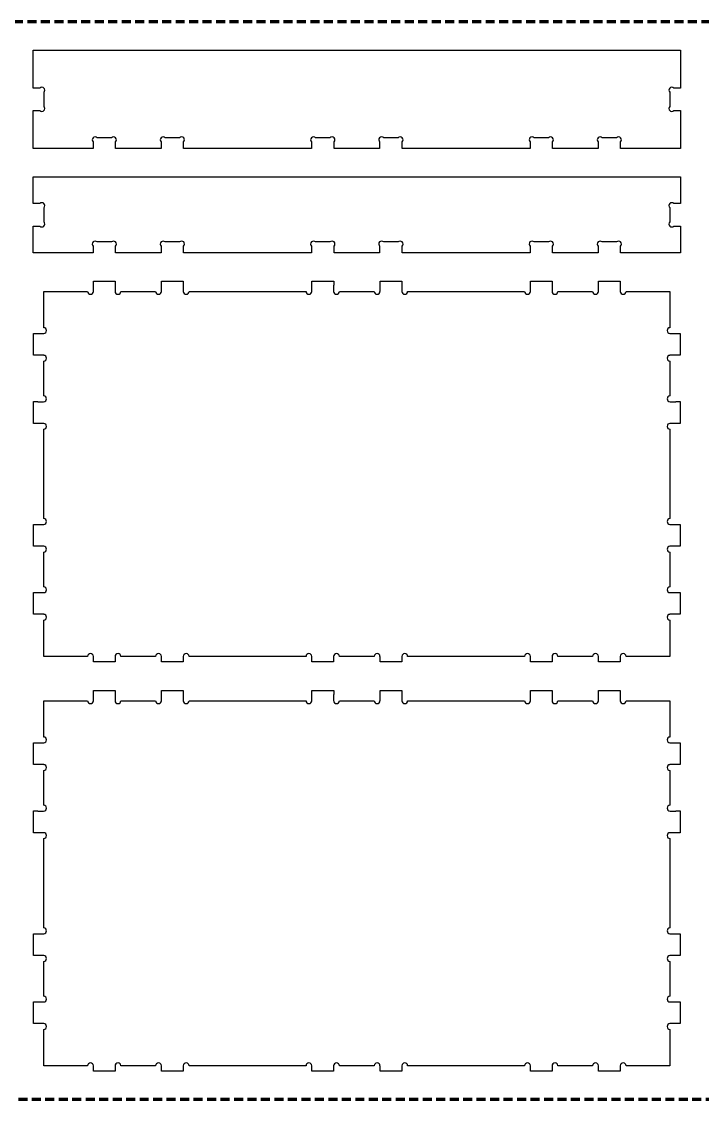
# Model space of a CAD drawing. Header units: inches. Extents: x 0 to 193, y 0 to 198.
# Drawn here: x 30.37 to 60.67, y 100.4 to 148.4 of the extents above; entities that cross this region are included whole.
import ezdxf

# ---------------------------------------------------------------- set-up
doc = ezdxf.new("R2010")
doc.units = ezdxf.units.IN
doc.header["$MEASUREMENT"] = 0
doc.linetypes.add('AI-Linetype-1', pattern=[0.6, 0.4, -0.2])
doc.layers.add('Layer 1', color=7, linetype='Continuous')

# ---------------------------------------------------------------- blocks, each defined once
blk = doc.blocks.new('block 2')
at = {"layer": 'Layer 1', "color": 1, "linetype": 'AI-Linetype-1', "lineweight": 120}
blk.add_lwpolyline([(0.025, 148.403), (96.023, 148.403), (96.023, 100.405), (0.025, 100.405), (0.025, 148.403)], dxfattribs=at)

msp = doc.modelspace()

# ---------------------------------------------------------------- linework, layer by layer
at = {"layer": 'Layer 1', "color": 7, "lineweight": 25}
for points, knots in [([(30.886, 147.125), (30.886, 147.125), (30.886, 145.438), (30.886, 145.438), (30.886, 145.438), (31.177, 145.438), (31.177, 145.438), (31.201, 145.463), (31.234, 145.478), (31.271, 145.478), (31.343, 145.478), (31.401, 145.421), (31.401, 145.349), (31.401, 145.313), (31.387, 145.281), (31.364, 145.258), (31.364, 145.258), (31.364, 144.619), (31.364, 144.619), (31.387, 144.596), (31.401, 144.564), (31.401, 144.528), (31.401, 144.456), (31.343, 144.398), (31.271, 144.398), (31.234, 144.398), (31.201, 144.413), (31.177, 144.438), (31.177, 144.438), (30.886, 144.438), (30.886, 144.438), (30.886, 144.438), (30.886, 142.751), (30.886, 142.751), (30.886, 142.751), (33.548, 142.751), (33.548, 142.751), (33.548, 142.751), (33.548, 143.043), (33.548, 143.043), (33.524, 143.066), (33.508, 143.1), (33.508, 143.137), (33.508, 143.209), (33.566, 143.267), (33.638, 143.267), (33.673, 143.267), (33.705, 143.253), (33.729, 143.23), (33.729, 143.23), (34.367, 143.23), (34.367, 143.23), (34.391, 143.253), (34.423, 143.267), (34.458, 143.267), (34.53, 143.267), (34.589, 143.209), (34.589, 143.137), (34.589, 143.1), (34.573, 143.066), (34.548, 143.043), (34.548, 143.043), (34.548, 142.751), (34.548, 142.751), (34.548, 142.751), (36.58, 142.751), (36.58, 142.751), (36.58, 142.751), (36.58, 143.043), (36.58, 143.043), (36.555, 143.066), (36.539, 143.1), (36.539, 143.137), (36.539, 143.209), (36.597, 143.267), (36.669, 143.267), (36.705, 143.267), (36.737, 143.253), (36.76, 143.23), (36.76, 143.23), (37.399, 143.23), (37.399, 143.23), (37.422, 143.253), (37.454, 143.267), (37.49, 143.267), (37.562, 143.267), (37.62, 143.209), (37.62, 143.137), (37.62, 143.1), (37.604, 143.066), (37.58, 143.043), (37.58, 143.043), (37.58, 142.751), (37.58, 142.751), (37.58, 142.751), (43.275, 142.751), (43.275, 142.751), (43.275, 142.751), (43.275, 143.043), (43.275, 143.043), (43.25, 143.066), (43.234, 143.1), (43.234, 143.137), (43.234, 143.209), (43.292, 143.267), (43.364, 143.267), (43.4, 143.267), (43.432, 143.253), (43.455, 143.23), (43.455, 143.23), (44.094, 143.23), (44.094, 143.23), (44.117, 143.253), (44.149, 143.267), (44.185, 143.267), (44.257, 143.267), (44.315, 143.209), (44.315, 143.137), (44.315, 143.1), (44.3, 143.066), (44.275, 143.043), (44.275, 143.043), (44.275, 142.751), (44.275, 142.751), (44.275, 142.751), (46.306, 142.751), (46.306, 142.751), (46.306, 142.751), (46.306, 143.043), (46.306, 143.043), (46.281, 143.066), (46.266, 143.1), (46.266, 143.137), (46.266, 143.209), (46.324, 143.267), (46.396, 143.267), (46.431, 143.267), (46.463, 143.253), (46.487, 143.23), (46.487, 143.23), (47.125, 143.23), (47.125, 143.23), (47.148, 143.253), (47.181, 143.267), (47.216, 143.267), (47.288, 143.267), (47.346, 143.209), (47.346, 143.137), (47.346, 143.1), (47.331, 143.066), (47.306, 143.043), (47.306, 143.043), (47.306, 142.751), (47.306, 142.751), (47.306, 142.751), (53.001, 142.751), (53.001, 142.751), (53.001, 142.751), (53.001, 143.043), (53.001, 143.043), (52.976, 143.066), (52.96, 143.1), (52.96, 143.137), (52.96, 143.209), (53.018, 143.267), (53.09, 143.267), (53.126, 143.267), (53.158, 143.253), (53.181, 143.23), (53.181, 143.23), (53.82, 143.23), (53.82, 143.23), (53.843, 143.253), (53.875, 143.267), (53.911, 143.267), (53.983, 143.267), (54.041, 143.209), (54.041, 143.137), (54.041, 143.1), (54.026, 143.066), (54.001, 143.043), (54.001, 143.043), (54.001, 142.751), (54.001, 142.751), (54.001, 142.751), (56.032, 142.751), (56.032, 142.751), (56.032, 142.751), (56.032, 143.043), (56.032, 143.043), (56.007, 143.066), (55.992, 143.1), (55.992, 143.137), (55.992, 143.209), (56.05, 143.267), (56.122, 143.267), (56.157, 143.267), (56.189, 143.253), (56.213, 143.23), (56.213, 143.23), (56.851, 143.23), (56.851, 143.23), (56.875, 143.253), (56.907, 143.267), (56.942, 143.267), (57.014, 143.267), (57.072, 143.209), (57.072, 143.137), (57.072, 143.1), (57.057, 143.066), (57.032, 143.043), (57.032, 143.043), (57.032, 142.751), (57.032, 142.751), (57.032, 142.751), (59.695, 142.751), (59.695, 142.751), (59.695, 142.751), (59.695, 144.438), (59.695, 144.438), (59.695, 144.438), (59.403, 144.438), (59.403, 144.438), (59.38, 144.413), (59.346, 144.398), (59.309, 144.398), (59.237, 144.398), (59.179, 144.456), (59.179, 144.528), (59.179, 144.563), (59.193, 144.595), (59.216, 144.619), (59.216, 144.619), (59.216, 145.257), (59.216, 145.257), (59.193, 145.281), (59.179, 145.313), (59.179, 145.348), (59.179, 145.42), (59.237, 145.478), (59.309, 145.478), (59.346, 145.478), (59.38, 145.463), (59.403, 145.438), (59.403, 145.438), (59.695, 145.438), (59.695, 145.438), (59.695, 145.438), (59.695, 147.125), (59.695, 147.125), (59.695, 147.125), (30.886, 147.125), (30.886, 147.125)], [0, 0, 0, 0, 1, 1, 1, 2, 2, 2, 3, 3, 3, 4, 4, 4, 5, 5, 5, 6, 6, 6, 7, 7, 7, 8, 8, 8, 9, 9, 9, 10, 10, 10, 11, 11, 11, 12, 12, 12, 13, 13, 13, 14, 14, 14, 15, 15, 15, 16, 16, 16, 17, 17, 17, 18, 18, 18, 19, 19, 19, 20, 20, 20, 21, 21, 21, 22, 22, 22, 23, 23, 23, 24, 24, 24, 25, 25, 25, 26, 26, 26, 27, 27, 27, 28, 28, 28, 29, 29, 29, 30, 30, 30, 31, 31, 31, 32, 32, 32, 33, 33, 33, 34, 34, 34, 35, 35, 35, 36, 36, 36, 37, 37, 37, 38, 38, 38, 39, 39, 39, 40, 40, 40, 41, 41, 41, 42, 42, 42, 43, 43, 43, 44, 44, 44, 45, 45, 45, 46, 46, 46, 47, 47, 47, 48, 48, 48, 49, 49, 49, 50, 50, 50, 51, 51, 51, 52, 52, 52, 53, 53, 53, 54, 54, 54, 55, 55, 55, 56, 56, 56, 57, 57, 57, 58, 58, 58, 59, 59, 59, 60, 60, 60, 61, 61, 61, 62, 62, 62, 63, 63, 63, 64, 64, 64, 65, 65, 65, 66, 66, 66, 67, 67, 67, 68, 68, 68, 69, 69, 69, 70, 70, 70, 71, 71, 71, 72, 72, 72, 73, 73, 73, 74, 74, 74, 75, 75, 75, 76, 76, 76, 77, 77, 77, 78, 78, 78, 79, 79, 79, 80, 80, 80, 81, 81, 81, 82, 82, 82, 83, 83, 83, 84, 84, 84, 84]), ([(30.886, 141.484), (30.886, 141.484), (30.886, 140.297), (30.886, 140.297), (30.886, 140.297), (31.177, 140.297), (31.177, 140.297), (31.201, 140.322), (31.234, 140.337), (31.271, 140.337), (31.343, 140.337), (31.401, 140.279), (31.401, 140.207), (31.401, 140.172), (31.387, 140.14), (31.364, 140.116), (31.364, 140.116), (31.364, 139.478), (31.364, 139.478), (31.387, 139.454), (31.401, 139.422), (31.401, 139.387), (31.401, 139.315), (31.343, 139.257), (31.271, 139.257), (31.234, 139.257), (31.201, 139.272), (31.177, 139.297), (31.177, 139.297), (30.886, 139.297), (30.886, 139.297), (30.886, 139.297), (30.886, 138.11), (30.886, 138.11), (30.886, 138.11), (33.548, 138.11), (33.548, 138.11), (33.548, 138.11), (33.548, 138.401), (33.548, 138.401), (33.524, 138.425), (33.508, 138.458), (33.508, 138.495), (33.508, 138.567), (33.566, 138.625), (33.638, 138.625), (33.673, 138.625), (33.705, 138.611), (33.729, 138.589), (33.729, 138.589), (34.367, 138.589), (34.367, 138.589), (34.391, 138.611), (34.423, 138.625), (34.458, 138.625), (34.53, 138.625), (34.589, 138.567), (34.589, 138.495), (34.589, 138.458), (34.573, 138.425), (34.548, 138.401), (34.548, 138.401), (34.548, 138.11), (34.548, 138.11), (34.548, 138.11), (36.58, 138.11), (36.58, 138.11), (36.58, 138.11), (36.58, 138.401), (36.58, 138.401), (36.555, 138.425), (36.539, 138.458), (36.539, 138.495), (36.539, 138.567), (36.597, 138.625), (36.669, 138.625), (36.705, 138.625), (36.737, 138.611), (36.76, 138.589), (36.76, 138.589), (37.399, 138.589), (37.399, 138.589), (37.422, 138.611), (37.454, 138.625), (37.49, 138.625), (37.562, 138.625), (37.62, 138.567), (37.62, 138.495), (37.62, 138.458), (37.604, 138.425), (37.58, 138.401), (37.58, 138.401), (37.58, 138.11), (37.58, 138.11), (37.58, 138.11), (43.275, 138.11), (43.275, 138.11), (43.275, 138.11), (43.275, 138.401), (43.275, 138.401), (43.25, 138.425), (43.234, 138.458), (43.234, 138.495), (43.234, 138.567), (43.292, 138.625), (43.364, 138.625), (43.4, 138.625), (43.432, 138.611), (43.455, 138.589), (43.455, 138.589), (44.094, 138.589), (44.094, 138.589), (44.117, 138.611), (44.149, 138.625), (44.185, 138.625), (44.257, 138.625), (44.315, 138.567), (44.315, 138.495), (44.315, 138.458), (44.3, 138.425), (44.275, 138.401), (44.275, 138.401), (44.275, 138.11), (44.275, 138.11), (44.275, 138.11), (46.306, 138.11), (46.306, 138.11), (46.306, 138.11), (46.306, 138.401), (46.306, 138.401), (46.281, 138.425), (46.266, 138.458), (46.266, 138.495), (46.266, 138.567), (46.324, 138.625), (46.396, 138.625), (46.431, 138.625), (46.463, 138.611), (46.487, 138.589), (46.487, 138.589), (47.125, 138.589), (47.125, 138.589), (47.148, 138.611), (47.181, 138.625), (47.216, 138.625), (47.288, 138.625), (47.346, 138.567), (47.346, 138.495), (47.346, 138.458), (47.331, 138.425), (47.306, 138.401), (47.306, 138.401), (47.306, 138.11), (47.306, 138.11), (47.306, 138.11), (53.001, 138.11), (53.001, 138.11), (53.001, 138.11), (53.001, 138.401), (53.001, 138.401), (52.976, 138.425), (52.96, 138.458), (52.96, 138.495), (52.96, 138.567), (53.018, 138.625), (53.09, 138.625), (53.126, 138.625), (53.158, 138.611), (53.181, 138.589), (53.181, 138.589), (53.82, 138.589), (53.82, 138.589), (53.843, 138.611), (53.875, 138.625), (53.911, 138.625), (53.983, 138.625), (54.041, 138.567), (54.041, 138.495), (54.041, 138.458), (54.026, 138.425), (54.001, 138.401), (54.001, 138.401), (54.001, 138.11), (54.001, 138.11), (54.001, 138.11), (56.032, 138.11), (56.032, 138.11), (56.032, 138.11), (56.032, 138.401), (56.032, 138.401), (56.007, 138.425), (55.992, 138.458), (55.992, 138.495), (55.992, 138.567), (56.05, 138.625), (56.122, 138.625), (56.157, 138.625), (56.189, 138.611), (56.213, 138.589), (56.213, 138.589), (56.851, 138.589), (56.851, 138.589), (56.875, 138.611), (56.907, 138.625), (56.942, 138.625), (57.014, 138.625), (57.072, 138.567), (57.072, 138.495), (57.072, 138.458), (57.057, 138.425), (57.032, 138.401), (57.032, 138.401), (57.032, 138.11), (57.032, 138.11), (57.032, 138.11), (59.695, 138.11), (59.695, 138.11), (59.695, 138.11), (59.695, 139.297), (59.695, 139.297), (59.695, 139.297), (59.403, 139.297), (59.403, 139.297), (59.38, 139.272), (59.346, 139.257), (59.309, 139.257), (59.237, 139.257), (59.179, 139.314), (59.179, 139.386), (59.179, 139.422), (59.193, 139.454), (59.216, 139.477), (59.216, 139.477), (59.216, 140.116), (59.216, 140.116), (59.193, 140.139), (59.179, 140.171), (59.179, 140.207), (59.179, 140.279), (59.237, 140.337), (59.309, 140.337), (59.346, 140.337), (59.38, 140.322), (59.403, 140.297), (59.403, 140.297), (59.695, 140.297), (59.695, 140.297), (59.695, 140.297), (59.695, 141.484), (59.695, 141.484), (59.695, 141.484), (30.886, 141.484), (30.886, 141.484)], [0, 0, 0, 0, 1, 1, 1, 2, 2, 2, 3, 3, 3, 4, 4, 4, 5, 5, 5, 6, 6, 6, 7, 7, 7, 8, 8, 8, 9, 9, 9, 10, 10, 10, 11, 11, 11, 12, 12, 12, 13, 13, 13, 14, 14, 14, 15, 15, 15, 16, 16, 16, 17, 17, 17, 18, 18, 18, 19, 19, 19, 20, 20, 20, 21, 21, 21, 22, 22, 22, 23, 23, 23, 24, 24, 24, 25, 25, 25, 26, 26, 26, 27, 27, 27, 28, 28, 28, 29, 29, 29, 30, 30, 30, 31, 31, 31, 32, 32, 32, 33, 33, 33, 34, 34, 34, 35, 35, 35, 36, 36, 36, 37, 37, 37, 38, 38, 38, 39, 39, 39, 40, 40, 40, 41, 41, 41, 42, 42, 42, 43, 43, 43, 44, 44, 44, 45, 45, 45, 46, 46, 46, 47, 47, 47, 48, 48, 48, 49, 49, 49, 50, 50, 50, 51, 51, 51, 52, 52, 52, 53, 53, 53, 54, 54, 54, 55, 55, 55, 56, 56, 56, 57, 57, 57, 58, 58, 58, 59, 59, 59, 60, 60, 60, 61, 61, 61, 62, 62, 62, 63, 63, 63, 64, 64, 64, 65, 65, 65, 66, 66, 66, 67, 67, 67, 68, 68, 68, 69, 69, 69, 70, 70, 70, 71, 71, 71, 72, 72, 72, 73, 73, 73, 74, 74, 74, 75, 75, 75, 76, 76, 76, 77, 77, 77, 78, 78, 78, 79, 79, 79, 80, 80, 80, 81, 81, 81, 82, 82, 82, 83, 83, 83, 84, 84, 84, 84]), ([(33.564, 136.842), (33.564, 136.842), (33.564, 136.382), (33.564, 136.382), (33.564, 136.382), (33.562, 136.382), (33.562, 136.382), (33.559, 136.313), (33.502, 136.259), (33.432, 136.259), (33.362, 136.259), (33.306, 136.313), (33.303, 136.382), (33.303, 136.382), (31.353, 136.382), (31.353, 136.382), (31.353, 136.382), (31.353, 134.77), (31.353, 134.77), (31.422, 134.767), (31.477, 134.71), (31.477, 134.641), (31.477, 134.571), (31.422, 134.514), (31.353, 134.511), (31.353, 134.511), (31.353, 134.509), (31.353, 134.509), (31.353, 134.509), (30.893, 134.509), (30.893, 134.509), (30.893, 134.509), (30.893, 133.541), (30.893, 133.541), (30.893, 133.541), (31.353, 133.541), (31.353, 133.541), (31.353, 133.541), (31.353, 133.539), (31.353, 133.539), (31.422, 133.535), (31.477, 133.479), (31.477, 133.409), (31.477, 133.339), (31.422, 133.283), (31.353, 133.279), (31.353, 133.279), (31.353, 131.734), (31.353, 131.734), (31.422, 131.73), (31.477, 131.674), (31.477, 131.604), (31.477, 131.532), (31.419, 131.474), (31.347, 131.474), (31.347, 131.474), (31.107, 131.474), (31.107, 131.474), (31.097, 131.474), (31.087, 131.476), (31.077, 131.478), (31.076, 131.478), (31.075, 131.478), (31.074, 131.478), (31.074, 131.478), (30.893, 131.478), (30.893, 131.478), (30.893, 131.478), (30.893, 130.509), (30.893, 130.509), (30.893, 130.509), (31.353, 130.509), (31.353, 130.509), (31.353, 130.509), (31.353, 130.508), (31.353, 130.508), (31.422, 130.504), (31.477, 130.448), (31.477, 130.378), (31.477, 130.308), (31.422, 130.251), (31.353, 130.248), (31.353, 130.248), (31.353, 126.268), (31.353, 126.268), (31.422, 126.265), (31.477, 126.208), (31.477, 126.138), (31.477, 126.068), (31.422, 126.012), (31.353, 126.009), (31.353, 126.009), (31.353, 126.007), (31.353, 126.007), (31.353, 126.007), (30.893, 126.007), (30.893, 126.007), (30.893, 126.007), (30.893, 125.038), (30.893, 125.038), (30.893, 125.038), (31.353, 125.038), (31.353, 125.038), (31.353, 125.038), (31.353, 125.036), (31.353, 125.036), (31.422, 125.033), (31.477, 124.977), (31.477, 124.907), (31.477, 124.837), (31.422, 124.78), (31.353, 124.777), (31.353, 124.777), (31.353, 123.231), (31.353, 123.231), (31.422, 123.228), (31.477, 123.172), (31.477, 123.102), (31.477, 123.03), (31.419, 122.972), (31.347, 122.972), (31.347, 122.972), (31.107, 122.972), (31.107, 122.972), (31.097, 122.972), (31.087, 122.973), (31.077, 122.976), (31.076, 122.976), (31.075, 122.975), (31.074, 122.975), (31.074, 122.975), (30.893, 122.975), (30.893, 122.975), (30.893, 122.975), (30.893, 122.007), (30.893, 122.007), (30.893, 122.007), (31.353, 122.007), (31.353, 122.007), (31.353, 122.007), (31.353, 122.005), (31.353, 122.005), (31.422, 122.002), (31.477, 121.945), (31.477, 121.875), (31.477, 121.805), (31.422, 121.749), (31.353, 121.746), (31.353, 121.746), (31.353, 120.134), (31.353, 120.134), (31.353, 120.134), (33.303, 120.134), (33.303, 120.134), (33.306, 120.203), (33.362, 120.258), (33.432, 120.258), (33.502, 120.258), (33.559, 120.203), (33.562, 120.134), (33.562, 120.134), (33.564, 120.134), (33.564, 120.134), (33.564, 120.134), (33.564, 119.884), (33.564, 119.884), (33.564, 119.884), (34.529, 119.884), (34.529, 119.884), (34.529, 119.885), (34.529, 119.886), (34.529, 119.888), (34.529, 119.888), (34.529, 120.128), (34.529, 120.128), (34.529, 120.2), (34.587, 120.258), (34.659, 120.258), (34.729, 120.258), (34.785, 120.203), (34.788, 120.134), (34.788, 120.134), (36.334, 120.134), (36.334, 120.134), (36.337, 120.203), (36.394, 120.258), (36.464, 120.258), (36.534, 120.258), (36.59, 120.203), (36.593, 120.134), (36.593, 120.134), (36.595, 120.134), (36.595, 120.134), (36.595, 120.134), (36.595, 119.884), (36.595, 119.884), (36.595, 119.884), (37.564, 119.884), (37.564, 119.884), (37.564, 119.884), (37.564, 120.134), (37.564, 120.134), (37.564, 120.134), (37.566, 120.134), (37.566, 120.134), (37.569, 120.203), (37.625, 120.258), (37.695, 120.258), (37.765, 120.258), (37.822, 120.203), (37.825, 120.134), (37.825, 120.134), (43.029, 120.134), (43.029, 120.134), (43.032, 120.203), (43.089, 120.258), (43.159, 120.258), (43.229, 120.258), (43.285, 120.203), (43.288, 120.134), (43.288, 120.134), (43.29, 120.134), (43.29, 120.134), (43.29, 120.134), (43.29, 119.884), (43.29, 119.884), (43.29, 119.884), (44.255, 119.884), (44.255, 119.884), (44.255, 119.885), (44.255, 119.886), (44.255, 119.888), (44.255, 119.888), (44.255, 120.128), (44.255, 120.128), (44.255, 120.2), (44.313, 120.258), (44.385, 120.258), (44.455, 120.258), (44.511, 120.203), (44.515, 120.134), (44.515, 120.134), (46.06, 120.134), (46.06, 120.134), (46.063, 120.203), (46.12, 120.258), (46.19, 120.258), (46.26, 120.258), (46.317, 120.203), (46.32, 120.134), (46.32, 120.134), (46.321, 120.134), (46.321, 120.134), (46.321, 120.134), (46.321, 119.884), (46.321, 119.884), (46.321, 119.884), (47.29, 119.884), (47.29, 119.884), (47.29, 119.884), (47.29, 120.134), (47.29, 120.134), (47.29, 120.134), (47.292, 120.134), (47.292, 120.134), (47.295, 120.203), (47.351, 120.258), (47.421, 120.258), (47.491, 120.258), (47.548, 120.203), (47.551, 120.134), (47.551, 120.134), (52.755, 120.134), (52.755, 120.134), (52.759, 120.203), (52.815, 120.258), (52.885, 120.258), (52.955, 120.258), (53.012, 120.203), (53.015, 120.134), (53.015, 120.134), (53.017, 120.134), (53.017, 120.134), (53.017, 120.134), (53.017, 119.884), (53.017, 119.884), (53.017, 119.884), (53.982, 119.884), (53.982, 119.884), (53.982, 119.885), (53.982, 119.886), (53.982, 119.888), (53.982, 119.888), (53.982, 120.128), (53.982, 120.128), (53.982, 120.2), (54.039, 120.258), (54.111, 120.258), (54.181, 120.258), (54.238, 120.203), (54.241, 120.134), (54.241, 120.134), (55.787, 120.134), (55.787, 120.134), (55.79, 120.203), (55.847, 120.258), (55.917, 120.258), (55.987, 120.258), (56.043, 120.203), (56.046, 120.134), (56.046, 120.134), (56.048, 120.134), (56.048, 120.134), (56.048, 120.134), (56.048, 119.884), (56.048, 119.884), (56.048, 119.884), (57.017, 119.884), (57.017, 119.884), (57.017, 119.884), (57.017, 120.134), (57.017, 120.134), (57.017, 120.134), (57.018, 120.134), (57.018, 120.134), (57.021, 120.203), (57.078, 120.258), (57.148, 120.258), (57.218, 120.258), (57.275, 120.203), (57.278, 120.134), (57.278, 120.134), (59.227, 120.134), (59.227, 120.134), (59.227, 120.134), (59.227, 121.746), (59.227, 121.746), (59.158, 121.749), (59.103, 121.805), (59.103, 121.875), (59.103, 121.945), (59.158, 122.002), (59.227, 122.005), (59.227, 122.005), (59.227, 122.007), (59.227, 122.007), (59.227, 122.007), (59.687, 122.007), (59.687, 122.007), (59.687, 122.007), (59.687, 122.975), (59.687, 122.975), (59.687, 122.975), (59.507, 122.975), (59.507, 122.975), (59.505, 122.975), (59.504, 122.976), (59.503, 122.976), (59.493, 122.973), (59.483, 122.972), (59.473, 122.972), (59.473, 122.972), (59.233, 122.972), (59.233, 122.972), (59.161, 122.972), (59.103, 123.03), (59.103, 123.102), (59.103, 123.172), (59.158, 123.228), (59.227, 123.231), (59.227, 123.231), (59.227, 124.777), (59.227, 124.777), (59.158, 124.78), (59.103, 124.837), (59.103, 124.907), (59.103, 124.977), (59.158, 125.033), (59.227, 125.036), (59.227, 125.036), (59.227, 125.038), (59.227, 125.038), (59.227, 125.038), (59.687, 125.038), (59.687, 125.038), (59.687, 125.038), (59.687, 126.007), (59.687, 126.007), (59.687, 126.007), (59.227, 126.007), (59.227, 126.007), (59.227, 126.007), (59.227, 126.009), (59.227, 126.009), (59.158, 126.012), (59.103, 126.068), (59.103, 126.138), (59.103, 126.208), (59.158, 126.265), (59.227, 126.268), (59.227, 126.268), (59.227, 130.248), (59.227, 130.248), (59.158, 130.251), (59.103, 130.308), (59.103, 130.378), (59.103, 130.448), (59.158, 130.504), (59.227, 130.508), (59.227, 130.508), (59.227, 130.509), (59.227, 130.509), (59.227, 130.509), (59.687, 130.509), (59.687, 130.509), (59.687, 130.509), (59.687, 131.478), (59.687, 131.478), (59.687, 131.478), (59.507, 131.478), (59.507, 131.478), (59.505, 131.478), (59.504, 131.478), (59.503, 131.478), (59.493, 131.476), (59.483, 131.474), (59.473, 131.474), (59.473, 131.474), (59.233, 131.474), (59.233, 131.474), (59.161, 131.474), (59.103, 131.532), (59.103, 131.604), (59.103, 131.674), (59.158, 131.73), (59.227, 131.734), (59.227, 131.734), (59.227, 133.279), (59.227, 133.279), (59.158, 133.283), (59.103, 133.339), (59.103, 133.409), (59.103, 133.479), (59.158, 133.535), (59.227, 133.539), (59.227, 133.539), (59.227, 133.541), (59.227, 133.541), (59.227, 133.541), (59.687, 133.541), (59.687, 133.541), (59.687, 133.541), (59.687, 134.509), (59.687, 134.509), (59.687, 134.509), (59.227, 134.509), (59.227, 134.509), (59.227, 134.509), (59.227, 134.511), (59.227, 134.511), (59.158, 134.514), (59.103, 134.571), (59.103, 134.641), (59.103, 134.71), (59.158, 134.767), (59.227, 134.77), (59.227, 134.77), (59.227, 136.382), (59.227, 136.382), (59.227, 136.382), (57.278, 136.382), (57.278, 136.382), (57.274, 136.313), (57.218, 136.259), (57.148, 136.259), (57.078, 136.259), (57.022, 136.313), (57.018, 136.382), (57.018, 136.382), (57.017, 136.382), (57.017, 136.382), (57.017, 136.382), (57.017, 136.842), (57.017, 136.842), (57.017, 136.842), (56.048, 136.842), (56.048, 136.842), (56.048, 136.842), (56.048, 136.382), (56.048, 136.382), (56.048, 136.382), (56.046, 136.382), (56.046, 136.382), (56.043, 136.313), (55.986, 136.259), (55.917, 136.259), (55.847, 136.259), (55.79, 136.313), (55.787, 136.382), (55.787, 136.382), (54.241, 136.382), (54.241, 136.382), (54.238, 136.313), (54.181, 136.259), (54.111, 136.259), (54.039, 136.259), (53.982, 136.316), (53.982, 136.388), (53.982, 136.388), (53.982, 136.628), (53.982, 136.628), (53.982, 136.639), (53.983, 136.649), (53.985, 136.658), (53.985, 136.659), (53.985, 136.661), (53.985, 136.662), (53.985, 136.662), (53.985, 136.842), (53.985, 136.842), (53.985, 136.842), (53.017, 136.842), (53.017, 136.842), (53.017, 136.842), (53.017, 136.382), (53.017, 136.382), (53.017, 136.382), (53.015, 136.382), (53.015, 136.382), (53.012, 136.313), (52.955, 136.259), (52.885, 136.259), (52.815, 136.259), (52.759, 136.313), (52.756, 136.382), (52.756, 136.382), (47.551, 136.382), (47.551, 136.382), (47.548, 136.313), (47.491, 136.259), (47.421, 136.259), (47.352, 136.259), (47.295, 136.313), (47.292, 136.382), (47.292, 136.382), (47.291, 136.382), (47.291, 136.382), (47.291, 136.382), (47.291, 136.842), (47.291, 136.842), (47.291, 136.842), (46.322, 136.842), (46.322, 136.842), (46.322, 136.842), (46.322, 136.382), (46.322, 136.382), (46.322, 136.382), (46.32, 136.382), (46.32, 136.382), (46.316, 136.313), (46.26, 136.259), (46.19, 136.259), (46.12, 136.259), (46.064, 136.313), (46.06, 136.382), (46.06, 136.382), (44.515, 136.382), (44.515, 136.382), (44.511, 136.313), (44.455, 136.259), (44.385, 136.259), (44.313, 136.259), (44.255, 136.316), (44.255, 136.388), (44.255, 136.388), (44.255, 136.628), (44.255, 136.628), (44.255, 136.639), (44.257, 136.649), (44.259, 136.659), (44.259, 136.659), (44.259, 136.842), (44.259, 136.842), (44.259, 136.842), (43.291, 136.842), (43.291, 136.842), (43.291, 136.842), (43.291, 136.382), (43.291, 136.382), (43.291, 136.382), (43.288, 136.382), (43.288, 136.382), (43.285, 136.313), (43.228, 136.259), (43.159, 136.259), (43.089, 136.259), (43.032, 136.313), (43.029, 136.382), (43.029, 136.382), (37.825, 136.382), (37.825, 136.382), (37.822, 136.313), (37.765, 136.259), (37.695, 136.259), (37.625, 136.259), (37.569, 136.313), (37.566, 136.382), (37.566, 136.382), (37.564, 136.382), (37.564, 136.382), (37.564, 136.382), (37.564, 136.842), (37.564, 136.842), (37.564, 136.842), (36.595, 136.842), (36.595, 136.842), (36.595, 136.842), (36.595, 136.382), (36.595, 136.382), (36.595, 136.382), (36.593, 136.382), (36.593, 136.382), (36.59, 136.313), (36.534, 136.259), (36.464, 136.259), (36.394, 136.259), (36.337, 136.313), (36.334, 136.382), (36.334, 136.382), (34.788, 136.382), (34.788, 136.382), (34.785, 136.313), (34.729, 136.259), (34.659, 136.259), (34.587, 136.259), (34.529, 136.316), (34.529, 136.388), (34.529, 136.388), (34.529, 136.628), (34.529, 136.628), (34.529, 136.639), (34.53, 136.649), (34.533, 136.659), (34.533, 136.659), (34.533, 136.842), (34.533, 136.842), (34.533, 136.842), (33.564, 136.842), (33.564, 136.842), (33.564, 136.842), (33.564, 136.842), (33.564, 136.842)], [0, 0, 0, 0, 1, 1, 1, 2, 2, 2, 3, 3, 3, 4, 4, 4, 5, 5, 5, 6, 6, 6, 7, 7, 7, 8, 8, 8, 9, 9, 9, 10, 10, 10, 11, 11, 11, 12, 12, 12, 13, 13, 13, 14, 14, 14, 15, 15, 15, 16, 16, 16, 17, 17, 17, 18, 18, 18, 19, 19, 19, 20, 20, 20, 21, 21, 21, 22, 22, 22, 23, 23, 23, 24, 24, 24, 25, 25, 25, 26, 26, 26, 27, 27, 27, 28, 28, 28, 29, 29, 29, 30, 30, 30, 31, 31, 31, 32, 32, 32, 33, 33, 33, 34, 34, 34, 35, 35, 35, 36, 36, 36, 37, 37, 37, 38, 38, 38, 39, 39, 39, 40, 40, 40, 41, 41, 41, 42, 42, 42, 43, 43, 43, 44, 44, 44, 45, 45, 45, 46, 46, 46, 47, 47, 47, 48, 48, 48, 49, 49, 49, 50, 50, 50, 51, 51, 51, 52, 52, 52, 53, 53, 53, 54, 54, 54, 55, 55, 55, 56, 56, 56, 57, 57, 57, 58, 58, 58, 59, 59, 59, 60, 60, 60, 61, 61, 61, 62, 62, 62, 63, 63, 63, 64, 64, 64, 65, 65, 65, 66, 66, 66, 67, 67, 67, 68, 68, 68, 69, 69, 69, 70, 70, 70, 71, 71, 71, 72, 72, 72, 73, 73, 73, 74, 74, 74, 75, 75, 75, 76, 76, 76, 77, 77, 77, 78, 78, 78, 79, 79, 79, 80, 80, 80, 81, 81, 81, 82, 82, 82, 83, 83, 83, 84, 84, 84, 85, 85, 85, 86, 86, 86, 87, 87, 87, 88, 88, 88, 89, 89, 89, 90, 90, 90, 91, 91, 91, 92, 92, 92, 93, 93, 93, 94, 94, 94, 95, 95, 95, 96, 96, 96, 97, 97, 97, 98, 98, 98, 99, 99, 99, 100, 100, 100, 101, 101, 101, 102, 102, 102, 103, 103, 103, 104, 104, 104, 105, 105, 105, 106, 106, 106, 107, 107, 107, 108, 108, 108, 109, 109, 109, 110, 110, 110, 111, 111, 111, 112, 112, 112, 113, 113, 113, 114, 114, 114, 115, 115, 115, 116, 116, 116, 117, 117, 117, 118, 118, 118, 119, 119, 119, 120, 120, 120, 121, 121, 121, 122, 122, 122, 123, 123, 123, 124, 124, 124, 125, 125, 125, 126, 126, 126, 127, 127, 127, 128, 128, 128, 129, 129, 129, 130, 130, 130, 131, 131, 131, 132, 132, 132, 133, 133, 133, 134, 134, 134, 135, 135, 135, 136, 136, 136, 137, 137, 137, 138, 138, 138, 139, 139, 139, 140, 140, 140, 141, 141, 141, 142, 142, 142, 143, 143, 143, 144, 144, 144, 145, 145, 145, 146, 146, 146, 147, 147, 147, 148, 148, 148, 149, 149, 149, 150, 150, 150, 151, 151, 151, 152, 152, 152, 153, 153, 153, 154, 154, 154, 155, 155, 155, 156, 156, 156, 157, 157, 157, 158, 158, 158, 159, 159, 159, 160, 160, 160, 161, 161, 161, 162, 162, 162, 163, 163, 163, 164, 164, 164, 165, 165, 165, 166, 166, 166, 167, 167, 167, 168, 168, 168, 169, 169, 169, 170, 170, 170, 171, 171, 171, 172, 172, 172, 173, 173, 173, 174, 174, 174, 175, 175, 175, 176, 176, 176, 177, 177, 177, 178, 178, 178, 179, 179, 179, 180, 180, 180, 181, 181, 181, 182, 182, 182, 183, 183, 183, 184, 184, 184, 185, 185, 185, 186, 186, 186, 187, 187, 187, 188, 188, 188, 189, 189, 189, 190, 190, 190, 191, 191, 191, 192, 192, 192, 193, 193, 193, 194, 194, 194, 195, 195, 195, 196, 196, 196, 197, 197, 197, 198, 198, 198, 199, 199, 199, 200, 200, 200, 201, 201, 201, 202, 202, 202, 203, 203, 203, 204, 204, 204, 205, 205, 205, 206, 206, 206, 207, 207, 207, 208, 208, 208, 209, 209, 209, 210, 210, 210, 211, 211, 211, 212, 212, 212, 213, 213, 213, 214, 214, 214, 215, 215, 215, 216, 216, 216, 217, 217, 217, 217]), ([(33.564, 118.616), (33.564, 118.616), (33.564, 118.156), (33.564, 118.156), (33.564, 118.156), (33.562, 118.156), (33.562, 118.156), (33.559, 118.087), (33.502, 118.032), (33.432, 118.032), (33.362, 118.032), (33.306, 118.087), (33.303, 118.156), (33.303, 118.156), (31.353, 118.156), (31.353, 118.156), (31.353, 118.156), (31.353, 116.544), (31.353, 116.544), (31.422, 116.541), (31.477, 116.484), (31.477, 116.414), (31.477, 116.344), (31.422, 116.288), (31.353, 116.285), (31.353, 116.285), (31.353, 116.283), (31.353, 116.283), (31.353, 116.283), (30.893, 116.283), (30.893, 116.283), (30.893, 116.283), (30.893, 115.314), (30.893, 115.314), (30.893, 115.314), (31.353, 115.314), (31.353, 115.314), (31.353, 115.314), (31.353, 115.312), (31.353, 115.312), (31.422, 115.309), (31.477, 115.253), (31.477, 115.183), (31.477, 115.113), (31.422, 115.056), (31.353, 115.053), (31.353, 115.053), (31.353, 113.507), (31.353, 113.507), (31.422, 113.504), (31.477, 113.448), (31.477, 113.378), (31.477, 113.306), (31.419, 113.248), (31.347, 113.248), (31.347, 113.248), (31.107, 113.248), (31.107, 113.248), (31.097, 113.248), (31.087, 113.249), (31.077, 113.252), (31.076, 113.252), (31.075, 113.251), (31.074, 113.251), (31.074, 113.251), (30.893, 113.251), (30.893, 113.251), (30.893, 113.251), (30.893, 112.283), (30.893, 112.283), (30.893, 112.283), (31.353, 112.283), (31.353, 112.283), (31.353, 112.283), (31.353, 112.281), (31.353, 112.281), (31.422, 112.278), (31.477, 112.221), (31.477, 112.151), (31.477, 112.081), (31.422, 112.025), (31.353, 112.022), (31.353, 112.022), (31.353, 108.042), (31.353, 108.042), (31.422, 108.038), (31.477, 107.982), (31.477, 107.912), (31.477, 107.842), (31.422, 107.785), (31.353, 107.782), (31.353, 107.782), (31.353, 107.78), (31.353, 107.78), (31.353, 107.78), (30.893, 107.78), (30.893, 107.78), (30.893, 107.78), (30.893, 106.812), (30.893, 106.812), (30.893, 106.812), (31.353, 106.812), (31.353, 106.812), (31.353, 106.812), (31.353, 106.81), (31.353, 106.81), (31.422, 106.807), (31.477, 106.75), (31.477, 106.68), (31.477, 106.611), (31.422, 106.554), (31.353, 106.551), (31.353, 106.551), (31.353, 105.005), (31.353, 105.005), (31.422, 105.001), (31.477, 104.945), (31.477, 104.875), (31.477, 104.803), (31.419, 104.745), (31.347, 104.745), (31.347, 104.745), (31.107, 104.745), (31.107, 104.745), (31.097, 104.745), (31.087, 104.747), (31.077, 104.749), (31.076, 104.749), (31.075, 104.749), (31.074, 104.749), (31.074, 104.749), (30.893, 104.749), (30.893, 104.749), (30.893, 104.749), (30.893, 103.78), (30.893, 103.78), (30.893, 103.78), (31.353, 103.78), (31.353, 103.78), (31.353, 103.78), (31.353, 103.779), (31.353, 103.779), (31.422, 103.775), (31.477, 103.719), (31.477, 103.649), (31.477, 103.579), (31.422, 103.523), (31.353, 103.519), (31.353, 103.519), (31.353, 101.907), (31.353, 101.907), (31.353, 101.907), (33.303, 101.907), (33.303, 101.907), (33.306, 101.976), (33.362, 102.031), (33.432, 102.031), (33.502, 102.031), (33.559, 101.976), (33.562, 101.907), (33.562, 101.907), (33.564, 101.907), (33.564, 101.907), (33.564, 101.907), (33.564, 101.657), (33.564, 101.657), (33.564, 101.657), (34.529, 101.657), (34.529, 101.657), (34.529, 101.659), (34.529, 101.66), (34.529, 101.661), (34.529, 101.661), (34.529, 101.901), (34.529, 101.901), (34.529, 101.973), (34.587, 102.031), (34.659, 102.031), (34.729, 102.031), (34.785, 101.976), (34.788, 101.907), (34.788, 101.907), (36.334, 101.907), (36.334, 101.907), (36.337, 101.976), (36.394, 102.031), (36.464, 102.031), (36.534, 102.031), (36.59, 101.976), (36.593, 101.907), (36.593, 101.907), (36.595, 101.907), (36.595, 101.907), (36.595, 101.907), (36.595, 101.657), (36.595, 101.657), (36.595, 101.657), (37.564, 101.657), (37.564, 101.657), (37.564, 101.657), (37.564, 101.907), (37.564, 101.907), (37.564, 101.907), (37.566, 101.907), (37.566, 101.907), (37.569, 101.976), (37.625, 102.031), (37.695, 102.031), (37.765, 102.031), (37.822, 101.976), (37.825, 101.907), (37.825, 101.907), (43.029, 101.907), (43.029, 101.907), (43.032, 101.976), (43.089, 102.031), (43.159, 102.031), (43.229, 102.031), (43.285, 101.976), (43.288, 101.907), (43.288, 101.907), (43.29, 101.907), (43.29, 101.907), (43.29, 101.907), (43.29, 101.657), (43.29, 101.657), (43.29, 101.657), (44.255, 101.657), (44.255, 101.657), (44.255, 101.659), (44.255, 101.66), (44.255, 101.661), (44.255, 101.661), (44.255, 101.901), (44.255, 101.901), (44.255, 101.973), (44.313, 102.031), (44.385, 102.031), (44.455, 102.031), (44.511, 101.976), (44.515, 101.907), (44.515, 101.907), (46.06, 101.907), (46.06, 101.907), (46.063, 101.976), (46.12, 102.031), (46.19, 102.031), (46.26, 102.031), (46.317, 101.976), (46.32, 101.907), (46.32, 101.907), (46.321, 101.907), (46.321, 101.907), (46.321, 101.907), (46.321, 101.657), (46.321, 101.657), (46.321, 101.657), (47.29, 101.657), (47.29, 101.657), (47.29, 101.657), (47.29, 101.907), (47.29, 101.907), (47.29, 101.907), (47.292, 101.907), (47.292, 101.907), (47.295, 101.976), (47.351, 102.031), (47.421, 102.031), (47.491, 102.031), (47.548, 101.976), (47.551, 101.907), (47.551, 101.907), (52.755, 101.907), (52.755, 101.907), (52.759, 101.976), (52.815, 102.031), (52.885, 102.031), (52.955, 102.031), (53.012, 101.976), (53.015, 101.907), (53.015, 101.907), (53.017, 101.907), (53.017, 101.907), (53.017, 101.907), (53.017, 101.657), (53.017, 101.657), (53.017, 101.657), (53.982, 101.657), (53.982, 101.657), (53.982, 101.659), (53.982, 101.66), (53.982, 101.661), (53.982, 101.661), (53.982, 101.901), (53.982, 101.901), (53.982, 101.973), (54.039, 102.031), (54.111, 102.031), (54.181, 102.031), (54.238, 101.976), (54.241, 101.907), (54.241, 101.907), (55.787, 101.907), (55.787, 101.907), (55.79, 101.976), (55.847, 102.031), (55.917, 102.031), (55.987, 102.031), (56.043, 101.976), (56.046, 101.907), (56.046, 101.907), (56.048, 101.907), (56.048, 101.907), (56.048, 101.907), (56.048, 101.657), (56.048, 101.657), (56.048, 101.657), (57.017, 101.657), (57.017, 101.657), (57.017, 101.657), (57.017, 101.907), (57.017, 101.907), (57.017, 101.907), (57.018, 101.907), (57.018, 101.907), (57.021, 101.976), (57.078, 102.031), (57.148, 102.031), (57.218, 102.031), (57.275, 101.976), (57.278, 101.907), (57.278, 101.907), (59.227, 101.907), (59.227, 101.907), (59.227, 101.907), (59.227, 103.519), (59.227, 103.519), (59.158, 103.523), (59.103, 103.579), (59.103, 103.649), (59.103, 103.719), (59.158, 103.775), (59.227, 103.779), (59.227, 103.779), (59.227, 103.78), (59.227, 103.78), (59.227, 103.78), (59.687, 103.78), (59.687, 103.78), (59.687, 103.78), (59.687, 104.749), (59.687, 104.749), (59.687, 104.749), (59.507, 104.749), (59.507, 104.749), (59.505, 104.749), (59.504, 104.749), (59.503, 104.749), (59.493, 104.747), (59.483, 104.745), (59.473, 104.745), (59.473, 104.745), (59.233, 104.745), (59.233, 104.745), (59.161, 104.745), (59.103, 104.803), (59.103, 104.875), (59.103, 104.945), (59.158, 105.001), (59.227, 105.005), (59.227, 105.005), (59.227, 106.551), (59.227, 106.551), (59.158, 106.554), (59.103, 106.611), (59.103, 106.68), (59.103, 106.75), (59.158, 106.807), (59.227, 106.81), (59.227, 106.81), (59.227, 106.812), (59.227, 106.812), (59.227, 106.812), (59.687, 106.812), (59.687, 106.812), (59.687, 106.812), (59.687, 107.78), (59.687, 107.78), (59.687, 107.78), (59.227, 107.78), (59.227, 107.78), (59.227, 107.78), (59.227, 107.782), (59.227, 107.782), (59.158, 107.785), (59.103, 107.842), (59.103, 107.912), (59.103, 107.982), (59.158, 108.038), (59.227, 108.042), (59.227, 108.042), (59.227, 112.022), (59.227, 112.022), (59.158, 112.025), (59.103, 112.081), (59.103, 112.151), (59.103, 112.221), (59.158, 112.278), (59.227, 112.281), (59.227, 112.281), (59.227, 112.283), (59.227, 112.283), (59.227, 112.283), (59.687, 112.283), (59.687, 112.283), (59.687, 112.283), (59.687, 113.251), (59.687, 113.251), (59.687, 113.251), (59.507, 113.251), (59.507, 113.251), (59.505, 113.251), (59.504, 113.252), (59.503, 113.252), (59.493, 113.249), (59.483, 113.248), (59.473, 113.248), (59.473, 113.248), (59.233, 113.248), (59.233, 113.248), (59.161, 113.248), (59.103, 113.306), (59.103, 113.378), (59.103, 113.448), (59.158, 113.504), (59.227, 113.507), (59.227, 113.507), (59.227, 115.053), (59.227, 115.053), (59.158, 115.056), (59.103, 115.113), (59.103, 115.183), (59.103, 115.253), (59.158, 115.309), (59.227, 115.312), (59.227, 115.312), (59.227, 115.314), (59.227, 115.314), (59.227, 115.314), (59.687, 115.314), (59.687, 115.314), (59.687, 115.314), (59.687, 116.283), (59.687, 116.283), (59.687, 116.283), (59.227, 116.283), (59.227, 116.283), (59.227, 116.283), (59.227, 116.285), (59.227, 116.285), (59.158, 116.288), (59.103, 116.344), (59.103, 116.414), (59.103, 116.484), (59.158, 116.541), (59.227, 116.544), (59.227, 116.544), (59.227, 118.156), (59.227, 118.156), (59.227, 118.156), (57.278, 118.156), (57.278, 118.156), (57.274, 118.087), (57.218, 118.032), (57.148, 118.032), (57.078, 118.032), (57.022, 118.087), (57.018, 118.156), (57.018, 118.156), (57.017, 118.156), (57.017, 118.156), (57.017, 118.156), (57.017, 118.616), (57.017, 118.616), (57.017, 118.616), (56.048, 118.616), (56.048, 118.616), (56.048, 118.616), (56.048, 118.156), (56.048, 118.156), (56.048, 118.156), (56.046, 118.156), (56.046, 118.156), (56.043, 118.087), (55.986, 118.032), (55.917, 118.032), (55.847, 118.032), (55.79, 118.087), (55.787, 118.156), (55.787, 118.156), (54.241, 118.156), (54.241, 118.156), (54.238, 118.087), (54.181, 118.032), (54.111, 118.032), (54.039, 118.032), (53.982, 118.09), (53.982, 118.162), (53.982, 118.162), (53.982, 118.402), (53.982, 118.402), (53.982, 118.412), (53.983, 118.422), (53.985, 118.432), (53.985, 118.433), (53.985, 118.434), (53.985, 118.435), (53.985, 118.435), (53.985, 118.616), (53.985, 118.616), (53.985, 118.616), (53.017, 118.616), (53.017, 118.616), (53.017, 118.616), (53.017, 118.156), (53.017, 118.156), (53.017, 118.156), (53.015, 118.156), (53.015, 118.156), (53.012, 118.087), (52.955, 118.032), (52.885, 118.032), (52.815, 118.032), (52.759, 118.087), (52.756, 118.156), (52.756, 118.156), (47.551, 118.156), (47.551, 118.156), (47.548, 118.087), (47.491, 118.032), (47.421, 118.032), (47.352, 118.032), (47.295, 118.087), (47.292, 118.156), (47.292, 118.156), (47.291, 118.156), (47.291, 118.156), (47.291, 118.156), (47.291, 118.616), (47.291, 118.616), (47.291, 118.616), (46.322, 118.616), (46.322, 118.616), (46.322, 118.616), (46.322, 118.156), (46.322, 118.156), (46.322, 118.156), (46.32, 118.156), (46.32, 118.156), (46.316, 118.087), (46.26, 118.032), (46.19, 118.032), (46.12, 118.032), (46.064, 118.087), (46.06, 118.156), (46.06, 118.156), (44.515, 118.156), (44.515, 118.156), (44.511, 118.087), (44.455, 118.032), (44.385, 118.032), (44.313, 118.032), (44.255, 118.09), (44.255, 118.162), (44.255, 118.162), (44.255, 118.402), (44.255, 118.402), (44.255, 118.412), (44.257, 118.423), (44.259, 118.433), (44.259, 118.433), (44.259, 118.616), (44.259, 118.616), (44.259, 118.616), (43.291, 118.616), (43.291, 118.616), (43.291, 118.616), (43.291, 118.156), (43.291, 118.156), (43.291, 118.156), (43.288, 118.156), (43.288, 118.156), (43.285, 118.087), (43.228, 118.032), (43.159, 118.032), (43.089, 118.032), (43.032, 118.087), (43.029, 118.156), (43.029, 118.156), (37.825, 118.156), (37.825, 118.156), (37.822, 118.087), (37.765, 118.032), (37.695, 118.032), (37.625, 118.032), (37.569, 118.087), (37.566, 118.156), (37.566, 118.156), (37.564, 118.156), (37.564, 118.156), (37.564, 118.156), (37.564, 118.616), (37.564, 118.616), (37.564, 118.616), (36.595, 118.616), (36.595, 118.616), (36.595, 118.616), (36.595, 118.156), (36.595, 118.156), (36.595, 118.156), (36.593, 118.156), (36.593, 118.156), (36.59, 118.087), (36.534, 118.032), (36.464, 118.032), (36.394, 118.032), (36.337, 118.087), (36.334, 118.156), (36.334, 118.156), (34.788, 118.156), (34.788, 118.156), (34.785, 118.087), (34.729, 118.032), (34.659, 118.032), (34.587, 118.032), (34.529, 118.09), (34.529, 118.162), (34.529, 118.162), (34.529, 118.402), (34.529, 118.402), (34.529, 118.413), (34.53, 118.423), (34.533, 118.433), (34.533, 118.433), (34.533, 118.616), (34.533, 118.616), (34.533, 118.616), (33.564, 118.616), (33.564, 118.616), (33.564, 118.616), (33.564, 118.616), (33.564, 118.616)], [0, 0, 0, 0, 1, 1, 1, 2, 2, 2, 3, 3, 3, 4, 4, 4, 5, 5, 5, 6, 6, 6, 7, 7, 7, 8, 8, 8, 9, 9, 9, 10, 10, 10, 11, 11, 11, 12, 12, 12, 13, 13, 13, 14, 14, 14, 15, 15, 15, 16, 16, 16, 17, 17, 17, 18, 18, 18, 19, 19, 19, 20, 20, 20, 21, 21, 21, 22, 22, 22, 23, 23, 23, 24, 24, 24, 25, 25, 25, 26, 26, 26, 27, 27, 27, 28, 28, 28, 29, 29, 29, 30, 30, 30, 31, 31, 31, 32, 32, 32, 33, 33, 33, 34, 34, 34, 35, 35, 35, 36, 36, 36, 37, 37, 37, 38, 38, 38, 39, 39, 39, 40, 40, 40, 41, 41, 41, 42, 42, 42, 43, 43, 43, 44, 44, 44, 45, 45, 45, 46, 46, 46, 47, 47, 47, 48, 48, 48, 49, 49, 49, 50, 50, 50, 51, 51, 51, 52, 52, 52, 53, 53, 53, 54, 54, 54, 55, 55, 55, 56, 56, 56, 57, 57, 57, 58, 58, 58, 59, 59, 59, 60, 60, 60, 61, 61, 61, 62, 62, 62, 63, 63, 63, 64, 64, 64, 65, 65, 65, 66, 66, 66, 67, 67, 67, 68, 68, 68, 69, 69, 69, 70, 70, 70, 71, 71, 71, 72, 72, 72, 73, 73, 73, 74, 74, 74, 75, 75, 75, 76, 76, 76, 77, 77, 77, 78, 78, 78, 79, 79, 79, 80, 80, 80, 81, 81, 81, 82, 82, 82, 83, 83, 83, 84, 84, 84, 85, 85, 85, 86, 86, 86, 87, 87, 87, 88, 88, 88, 89, 89, 89, 90, 90, 90, 91, 91, 91, 92, 92, 92, 93, 93, 93, 94, 94, 94, 95, 95, 95, 96, 96, 96, 97, 97, 97, 98, 98, 98, 99, 99, 99, 100, 100, 100, 101, 101, 101, 102, 102, 102, 103, 103, 103, 104, 104, 104, 105, 105, 105, 106, 106, 106, 107, 107, 107, 108, 108, 108, 109, 109, 109, 110, 110, 110, 111, 111, 111, 112, 112, 112, 113, 113, 113, 114, 114, 114, 115, 115, 115, 116, 116, 116, 117, 117, 117, 118, 118, 118, 119, 119, 119, 120, 120, 120, 121, 121, 121, 122, 122, 122, 123, 123, 123, 124, 124, 124, 125, 125, 125, 126, 126, 126, 127, 127, 127, 128, 128, 128, 129, 129, 129, 130, 130, 130, 131, 131, 131, 132, 132, 132, 133, 133, 133, 134, 134, 134, 135, 135, 135, 136, 136, 136, 137, 137, 137, 138, 138, 138, 139, 139, 139, 140, 140, 140, 141, 141, 141, 142, 142, 142, 143, 143, 143, 144, 144, 144, 145, 145, 145, 146, 146, 146, 147, 147, 147, 148, 148, 148, 149, 149, 149, 150, 150, 150, 151, 151, 151, 152, 152, 152, 153, 153, 153, 154, 154, 154, 155, 155, 155, 156, 156, 156, 157, 157, 157, 158, 158, 158, 159, 159, 159, 160, 160, 160, 161, 161, 161, 162, 162, 162, 163, 163, 163, 164, 164, 164, 165, 165, 165, 166, 166, 166, 167, 167, 167, 168, 168, 168, 169, 169, 169, 170, 170, 170, 171, 171, 171, 172, 172, 172, 173, 173, 173, 174, 174, 174, 175, 175, 175, 176, 176, 176, 177, 177, 177, 178, 178, 178, 179, 179, 179, 180, 180, 180, 181, 181, 181, 182, 182, 182, 183, 183, 183, 184, 184, 184, 185, 185, 185, 186, 186, 186, 187, 187, 187, 188, 188, 188, 189, 189, 189, 190, 190, 190, 191, 191, 191, 192, 192, 192, 193, 193, 193, 194, 194, 194, 195, 195, 195, 196, 196, 196, 197, 197, 197, 198, 198, 198, 199, 199, 199, 200, 200, 200, 201, 201, 201, 202, 202, 202, 203, 203, 203, 204, 204, 204, 205, 205, 205, 206, 206, 206, 207, 207, 207, 208, 208, 208, 209, 209, 209, 210, 210, 210, 211, 211, 211, 212, 212, 212, 213, 213, 213, 214, 214, 214, 215, 215, 215, 216, 216, 216, 217, 217, 217, 217])]:
    msp.add_open_spline(points, degree=3, knots=knots, dxfattribs=at)

# ---------------------------------------------------------------- block references
at = {"layer": 'Layer 1'}
msp.add_blockref('block 2', (0, 0), dxfattribs=at)

doc.saveas('drawing.dxf')
